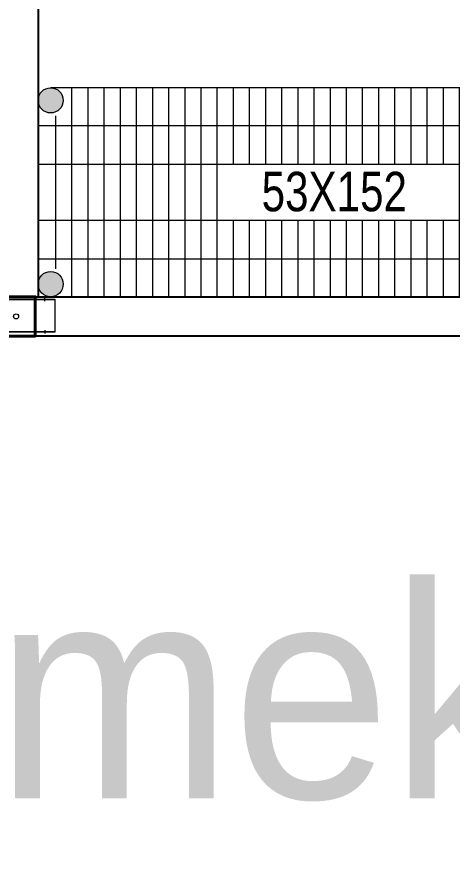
# Model space of a CAD drawing. Header units: millimetres. Extents: x 65390 to 71510, y 46362 to 50796.
# Drawn here: x 69736.9 to 69847.4, y 48213.7 to 48428.5 of the extents above; entities that cross this region are included whole.
import ezdxf

# ---------------------------------------------------------------- set-up
doc = ezdxf.new("R2010")
doc.units = ezdxf.units.MM
doc.layers.add('BİRLEŞİM ELEMANLARI', color=4, linetype='Continuous')
doc.layers.add('DIŞ PANEL', color=21, linetype='Continuous')
doc.layers.add('MIM_Sktürk', color=251, linetype='Continuous', lineweight=9)
doc.layers.add('WALL INTERNAL', color=7, linetype='Continuous', lineweight=50)
doc.styles.add('style1', font='turkce.shx', dxfattribs={"height": 100})
doc.styles.add('TAKSİM', font='GOTHIC.TTF', dxfattribs={"height": 20})

# ---------------------------------------------------------------- blocks, each defined once
blk = doc.blocks.new('DIŞ İKİLİ KEP 80-80')
at = {"lineweight": 40}
blk.add_lwpolyline([(47.5, 62), (47.5, -38), (-48.5, -38), (-48.5, 62)], close=True, dxfattribs=at)
at = {"layer": 'BİRLEŞİM ELEMANLARI', "color": 6, "lineweight": 20}
for p, q in [((97, 50), (-98, 50)), ((-79.5, 50), (-79.5, 52)), ((-73, 47), (-73, 55)), ((-66.5, 50), (-66.5, 52)), ((65.5, 50), (65.5, 52)), ((72, 47), (72, 55)), ((78.5, 50), (78.5, 52)), ((-98, -30), (97, -30)), ((-79.5, -30), (-79.5, -32)), ((-73, -27), (-73, -35)), ((-66.5, -30), (-66.5, -32)), ((65.5, -30), (65.5, -32)), ((72, -27), (72, -35)), ((78.5, -30), (78.5, -32))]:
    blk.add_line(p, q, dxfattribs=at)
for points in [[(-98, -32), (-98, 52)], [(-98, 52), (97, 52), (97, -32), (-98, -32)]]:
    blk.add_lwpolyline(points, dxfattribs=at)
blk.add_circle((0, 12), 6.5, dxfattribs=at)
blk = doc.blocks.new('DIŞ-DOLU-2514-G-B-(80)')
at = {"layer": 'DIŞ PANEL'}
blk.add_lwpolyline([(0, 100), (2514, 100), (2514, 0), (0, 0)], close=True, dxfattribs=at)
blk = doc.blocks.new('53x152 tel')
at = {"layer": 'MIM_Sktürk', "lineweight": -2}
h = blk.add_hatch(color=256, dxfattribs=at)
h.paths.add_polyline_path([(3.2, 46.6, 1), (-3.2, 46.6, 1)])
h.paths.add_polyline_path([(-3.2, 0, 1), (3.2, 0, 1)])
h = blk.add_hatch(color=256, dxfattribs=at)
h.paths.add_polyline_path([(142.4, 46.6, 1), (148.8, 46.6, 1)])
h.paths.add_polyline_path([(142.4, 0, 1), (148.8, 0, 1)])
at = {"layer": 'MIM_Sktürk'}
for p, q in [((145.6, 49.8), (0, 49.8)), ((5.33, 49.8), (5.33, -3.2)), ((9.43, 49.8), (9.43, -3.2)), ((13.53, 49.8), (13.53, -3.2)), ((17.63, 49.8), (17.63, -3.2)), ((21.73, 49.8), (21.73, -3.2)), ((25.83, 49.8), (25.83, -3.2)), ((29.93, 49.8), (29.93, -3.2)), ((34.03, 49.8), (34.03, -3.2)), ((38.13, 49.8), (38.13, -3.2)), ((42.23, 49.8), (42.23, -3.2)), ((46.33, 49.8), (46.33, 30.38)), ((50.43, 49.8), (50.43, 30.38)), ((54.53, 49.8), (54.53, 30.38)), ((58.63, 49.8), (58.63, 30.38)), ((62.73, 49.8), (62.73, 30.38)), ((66.83, 49.8), (66.83, 30.38)), ((70.93, 49.8), (70.93, 30.38)), ((75.03, 49.8), (75.03, 30.38)), ((79.13, 49.8), (79.13, 30.38)), ((83.23, 49.8), (83.23, 30.38)), ((87.33, 49.8), (87.33, 30.38)), ((91.43, 49.8), (91.43, 30.38)), ((95.53, 49.8), (95.53, 30.38)), ((99.63, 49.8), (99.63, 30.38)), ((103.73, 49.8), (103.73, -3.2)), ((107.83, 49.8), (107.83, -3.2)), ((111.93, 49.8), (111.93, -3.2)), ((116.03, 49.8), (116.03, -3.2)), ((120.13, 49.8), (120.13, -3.2)), ((124.23, 49.8), (124.23, -3.2)), ((128.33, 49.8), (128.33, -3.2)), ((132.43, 49.8), (132.43, -3.2)), ((136.53, 49.8), (136.53, -3.2)), ((140.63, 49.8), (140.63, -3.2)), ((-3.2, 46.59), (-3.2, 0)), ((148.8, 46.59), (148.8, 0)), ((1.23, 42.71), (1.23, 3.89)), ((144.73, 42.71), (144.73, 3.89)), ((-3.2, 40.23), (148.8, 40.23)), ((-3.2, 30.38), (148.8, 30.38)), ((-3.2, 16.21), (148.8, 16.21)), ((46.33, 16.21), (46.33, -3.2)), ((50.43, 16.21), (50.43, -3.2)), ((54.53, 16.21), (54.53, -3.2)), ((58.63, 16.21), (58.63, -3.2)), ((62.73, 16.21), (62.73, -3.2)), ((66.83, 16.21), (66.83, -3.2)), ((70.93, 16.21), (70.93, -3.2)), ((75.03, 16.21), (75.03, -3.2)), ((79.13, 16.21), (79.13, -3.2)), ((83.23, 16.21), (83.23, -3.2)), ((87.33, 16.21), (87.33, -3.2)), ((91.43, 16.21), (91.43, -3.2)), ((95.53, 16.21), (95.53, -3.2)), ((99.63, 16.21), (99.63, -3.2)), ((-3.2, 6.37), (148.8, 6.37)), ((145.6, -3.2), (0, -3.2))]:
    blk.add_line(p, q, dxfattribs=at)
for centre in [(0, 46.6), (145.6, 46.6), (0, 0), (145.6, 0)]:
    blk.add_circle(centre, 3.2, dxfattribs=at)
at = {"layer": 'MIM_Sktürk', "style": 'style1', "width": 0.8}
blk.add_text('53X152', height=10, dxfattribs=at).set_placement((53.57, 18.48))

msp = doc.modelspace()

# ---------------------------------------------------------------- linework, layer by layer
msp.add_line((69742.238, 48608.562), (69742.238, 48357.562))

# ---------------------------------------------------------------- block references
at = {"lineweight": -2}
msp.add_blockref('53x152 tel', (69745.438, 48360.762), dxfattribs=at)
at = {"xscale": 0.1, "yscale": 0.1, "zscale": 0.1, "rotation": 180}
msp.add_blockref('DIŞ İKİLİ KEP 80-80', (69736.662, 48353.762), dxfattribs=at)
at = {"layer": 'WALL INTERNAL', "xscale": 0.1, "yscale": 0.1, "zscale": 0.1}
msp.add_blockref('DIŞ-DOLU-2514-G-B-(80)', (69741.512, 48347.562), dxfattribs=at)

# ---------------------------------------------------------------- texts
at = {"style": 'TAKSİM'}
msp.add_text('işçi yemekhanesi', height=54, dxfattribs=at).set_placement((69530.796, 48230.3))

doc.saveas('drawing.dxf')
